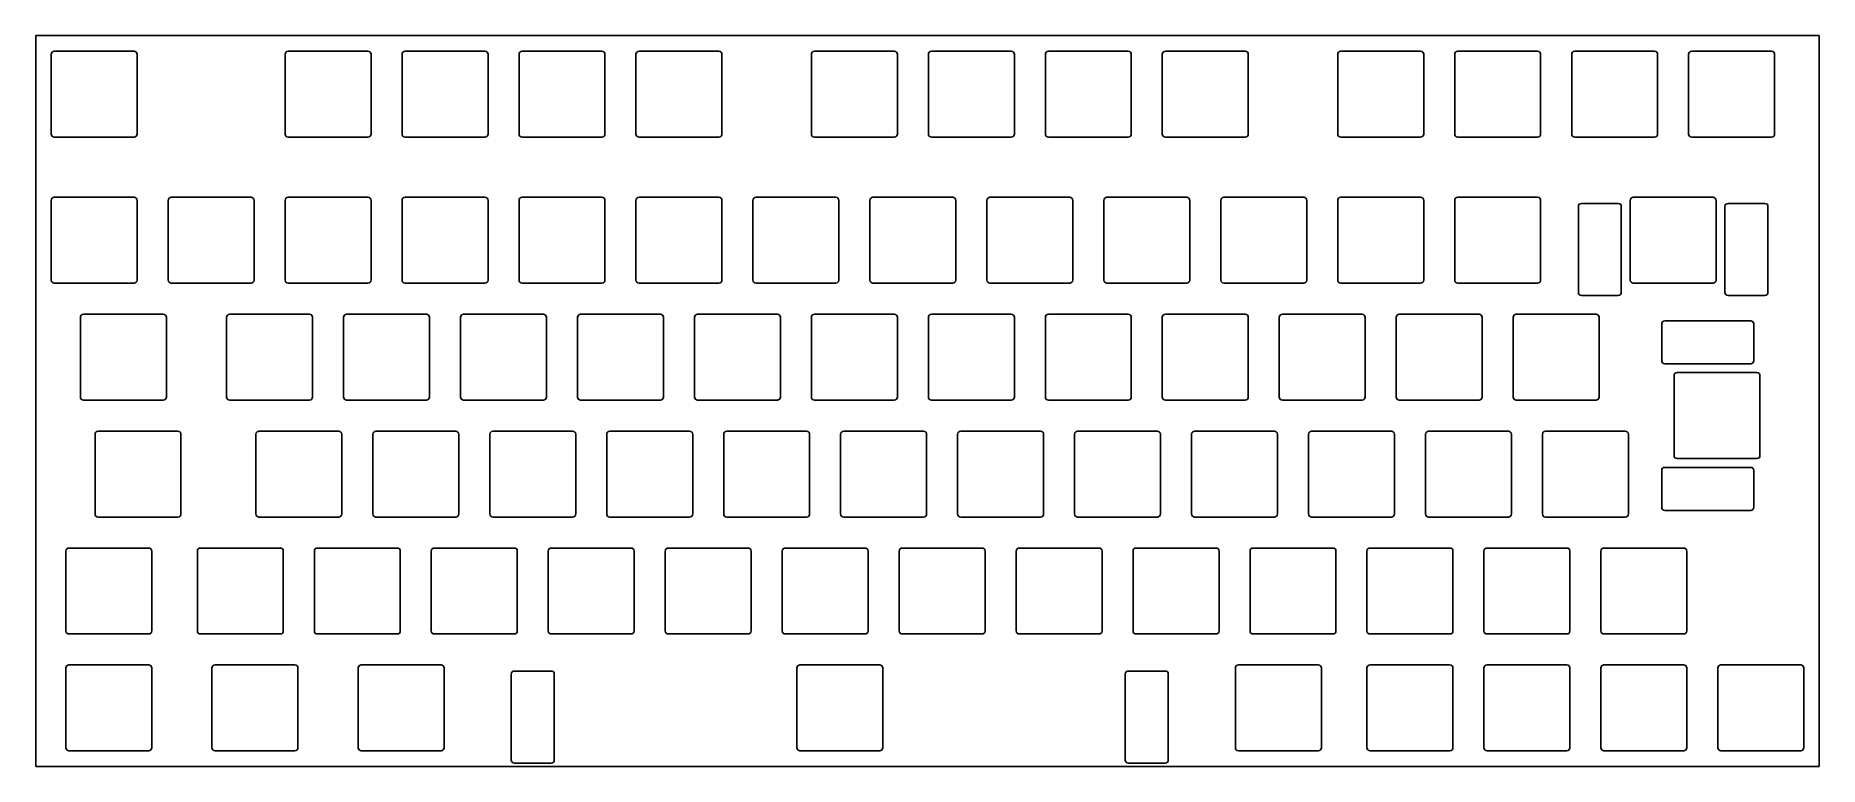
# Model space of a CAD drawing. Header units: millimetres. Extents: x 0 to 291, y -119 to 0.
import ezdxf

# ---------------------------------------------------------------- set-up
doc = ezdxf.new("R2010")
doc.units = ezdxf.units.MM

msp = doc.modelspace()

# ---------------------------------------------------------------- linework, layer by layer
for p, q in [((0, 0), (290.5125, 0)), ((0, 0), (0, -119.0625)), ((290.5125, 0), (290.5125, -119.0625)), ((3.025, -2.525), (16.025, -2.525)), ((41.125, -2.525), (54.125, -2.525)), ((60.175, -2.525), (73.175, -2.525)), ((79.225, -2.525), (92.225, -2.525)), ((98.275, -2.525), (111.275, -2.525)), ((126.85, -2.525), (139.85, -2.525)), ((145.9, -2.525), (158.9, -2.525)), ((164.95, -2.525), (177.95, -2.525)), ((184, -2.525), (197, -2.525)), ((212.575, -2.525), (225.575, -2.525)), ((231.625, -2.525), (244.625, -2.525)), ((250.675, -2.525), (263.675, -2.525)), ((269.725, -2.525), (282.725, -2.525)), ((2.525, -3.025), (2.525, -16.025)), ((16.525, -3.025), (16.525, -16.025)), ((40.625, -3.025), (40.625, -16.025)), ((54.625, -3.025), (54.625, -16.025)), ((59.675, -3.025), (59.675, -16.025)), ((73.675, -3.025), (73.675, -16.025)), ((78.725, -3.025), (78.725, -16.025)), ((92.725, -3.025), (92.725, -16.025)), ((97.775, -3.025), (97.775, -16.025)), ((111.775, -3.025), (111.775, -16.025)), ((126.35, -3.025), (126.35, -16.025)), ((140.35, -3.025), (140.35, -16.025)), ((145.4, -3.025), (145.4, -16.025)), ((159.4, -3.025), (159.4, -16.025)), ((164.45, -3.025), (164.45, -16.025)), ((178.45, -3.025), (178.45, -16.025)), ((183.5, -3.025), (183.5, -16.025)), ((197.5, -3.025), (197.5, -16.025)), ((212.075, -3.025), (212.075, -16.025)), ((226.075, -3.025), (226.075, -16.025)), ((231.125, -3.025), (231.125, -16.025)), ((245.125, -3.025), (245.125, -16.025)), ((250.175, -3.025), (250.175, -16.025)), ((264.175, -3.025), (264.175, -16.025)), ((269.225, -3.025), (269.225, -16.025)), ((283.225, -3.025), (283.225, -16.025)), ((3.025, -16.525), (16.025, -16.525)), ((41.125, -16.525), (54.125, -16.525)), ((60.175, -16.525), (73.175, -16.525)), ((79.225, -16.525), (92.225, -16.525)), ((98.275, -16.525), (111.275, -16.525)), ((126.85, -16.525), (139.85, -16.525)), ((145.9, -16.525), (158.9, -16.525)), ((164.95, -16.525), (177.95, -16.525)), ((184, -16.525), (197, -16.525)), ((212.575, -16.525), (225.575, -16.525)), ((231.625, -16.525), (244.625, -16.525)), ((250.675, -16.525), (263.675, -16.525)), ((269.725, -16.525), (282.725, -16.525)), ((2.525, -26.8375), (2.525, -39.8375)), ((3.025, -26.3375), (16.025, -26.3375)), ((16.525, -26.8375), (16.525, -39.8375)), ((21.575, -26.8375), (21.575, -39.8375)), ((22.075, -26.3375), (35.075, -26.3375)), ((35.575, -26.8375), (35.575, -39.8375)), ((40.625, -26.8375), (40.625, -39.8375)), ((41.125, -26.3375), (54.125, -26.3375)), ((54.625, -26.8375), (54.625, -39.8375)), ((59.675, -26.8375), (59.675, -39.8375)), ((60.175, -26.3375), (73.175, -26.3375)), ((73.675, -26.8375), (73.675, -39.8375)), ((78.725, -26.8375), (78.725, -39.8375)), ((79.225, -26.3375), (92.225, -26.3375)), ((92.725, -26.8375), (92.725, -39.8375)), ((97.775, -26.8375), (97.775, -39.8375)), ((98.275, -26.3375), (111.275, -26.3375)), ((111.775, -26.8375), (111.775, -39.8375)), ((116.825, -26.8375), (116.825, -39.8375)), ((117.325, -26.3375), (130.325, -26.3375)), ((130.825, -26.8375), (130.825, -39.8375)), ((135.875, -26.8375), (135.875, -39.8375)), ((136.375, -26.3375), (149.375, -26.3375)), ((149.875, -26.8375), (149.875, -39.8375)), ((154.925, -26.8375), (154.925, -39.8375)), ((155.425, -26.3375), (168.425, -26.3375)), ((168.925, -26.8375), (168.925, -39.8375)), ((173.975, -26.8375), (173.975, -39.8375)), ((174.475, -26.3375), (187.475, -26.3375)), ((187.975, -26.8375), (187.975, -39.8375)), ((193.025, -26.8375), (193.025, -39.8375)), ((193.525, -26.3375), (206.525, -26.3375)), ((207.025, -26.8375), (207.025, -39.8375)), ((212.075, -26.8375), (212.075, -39.8375)), ((212.575, -26.3375), (225.575, -26.3375)), ((226.075, -26.8375), (226.075, -39.8375)), ((231.125, -26.8375), (231.125, -39.8375)), ((231.625, -26.3375), (244.625, -26.3375)), ((245.125, -26.8375), (245.125, -39.8375)), ((251.262, -27.8375), (251.262, -41.8375)), ((251.762, -27.3375), (257.762, -27.3375)), ((258.262, -27.8375), (258.262, -41.8375)), ((259.7, -26.8375), (259.7, -39.8375)), ((260.2, -26.3375), (273.2, -26.3375)), ((273.7, -26.8375), (273.7, -39.8375)), ((275.138, -27.8375), (275.138, -41.8375)), ((275.638, -27.3375), (281.638, -27.3375)), ((282.138, -27.8375), (282.138, -41.8375)), ((3.025, -40.3375), (16.025, -40.3375)), ((22.075, -40.3375), (35.075, -40.3375)), ((41.125, -40.3375), (54.125, -40.3375)), ((60.175, -40.3375), (73.175, -40.3375)), ((79.225, -40.3375), (92.225, -40.3375)), ((98.275, -40.3375), (111.275, -40.3375)), ((117.325, -40.3375), (130.325, -40.3375)), ((136.375, -40.3375), (149.375, -40.3375)), ((155.425, -40.3375), (168.425, -40.3375)), ((174.475, -40.3375), (187.475, -40.3375)), ((193.525, -40.3375), (206.525, -40.3375)), ((212.575, -40.3375), (225.575, -40.3375)), ((231.625, -40.3375), (244.625, -40.3375)), ((260.2, -40.3375), (273.2, -40.3375)), ((251.762, -42.3375), (257.762, -42.3375)), ((275.638, -42.3375), (281.638, -42.3375)), ((7.2875, -45.8875), (7.2875, -58.8875)), ((7.7875, -45.3875), (20.7875, -45.3875)), ((21.2875, -45.8875), (21.2875, -58.8875)), ((31.1, -45.8875), (31.1, -58.8875)), ((31.6, -45.3875), (44.6, -45.3875)), ((45.1, -45.8875), (45.1, -58.8875)), ((50.15, -45.8875), (50.15, -58.8875)), ((50.65, -45.3875), (63.65, -45.3875)), ((64.15, -45.8875), (64.15, -58.8875)), ((69.2, -45.8875), (69.2, -58.8875)), ((69.7, -45.3875), (82.7, -45.3875)), ((83.2, -45.8875), (83.2, -58.8875)), ((88.25, -45.8875), (88.25, -58.8875)), ((88.75, -45.3875), (101.75, -45.3875)), ((102.25, -45.8875), (102.25, -58.8875)), ((107.3, -45.8875), (107.3, -58.8875)), ((107.8, -45.3875), (120.8, -45.3875)), ((121.3, -45.8875), (121.3, -58.8875)), ((126.35, -45.8875), (126.35, -58.8875)), ((126.85, -45.3875), (139.85, -45.3875)), ((140.35, -45.8875), (140.35, -58.8875)), ((145.4, -45.8875), (145.4, -58.8875)), ((145.9, -45.3875), (158.9, -45.3875)), ((159.4, -45.8875), (159.4, -58.8875)), ((164.45, -45.8875), (164.45, -58.8875)), ((164.95, -45.3875), (177.95, -45.3875)), ((178.45, -45.8875), (178.45, -58.8875)), ((183.5, -45.8875), (183.5, -58.8875)), ((184, -45.3875), (197, -45.3875)), ((197.5, -45.8875), (197.5, -58.8875)), ((202.55, -45.8875), (202.55, -58.8875)), ((203.05, -45.3875), (216.05, -45.3875)), ((216.55, -45.8875), (216.55, -58.8875)), ((221.6, -45.8875), (221.6, -58.8875)), ((222.1, -45.3875), (235.1, -45.3875)), ((235.6, -45.8875), (235.6, -58.8875)), ((240.65, -45.8875), (240.65, -58.8875)), ((241.15, -45.3875), (254.15, -45.3875)), ((254.65, -45.8875), (254.65, -58.8875)), ((279.34375, -46.4745), (265.34375, -46.4745)), ((264.84375, -46.9745), (264.84375, -52.9745)), ((279.84375, -46.9745), (279.84375, -52.9745)), ((279.34375, -53.4745), (265.34375, -53.4745)), ((280.34375, -54.9125), (267.34375, -54.9125)), ((266.84375, -55.4125), (266.84375, -68.4125)), ((280.84375, -55.4125), (280.84375, -68.4125)), ((7.7875, -59.3875), (20.7875, -59.3875)), ((31.6, -59.3875), (44.6, -59.3875)), ((50.65, -59.3875), (63.65, -59.3875)), ((69.7, -59.3875), (82.7, -59.3875)), ((88.75, -59.3875), (101.75, -59.3875)), ((107.8, -59.3875), (120.8, -59.3875)), ((126.85, -59.3875), (139.85, -59.3875)), ((145.9, -59.3875), (158.9, -59.3875)), ((164.95, -59.3875), (177.95, -59.3875)), ((184, -59.3875), (197, -59.3875)), ((203.05, -59.3875), (216.05, -59.3875)), ((222.1, -59.3875), (235.1, -59.3875)), ((241.15, -59.3875), (254.15, -59.3875)), ((9.66875, -64.9375), (9.66875, -77.9375)), ((10.16875, -64.4375), (23.16875, -64.4375)), ((23.66875, -64.9375), (23.66875, -77.9375)), ((35.8625, -64.9375), (35.8625, -77.9375)), ((36.3625, -64.4375), (49.3625, -64.4375)), ((49.8625, -64.9375), (49.8625, -77.9375)), ((54.9125, -64.9375), (54.9125, -77.9375)), ((55.4125, -64.4375), (68.4125, -64.4375)), ((68.9125, -64.9375), (68.9125, -77.9375)), ((73.9625, -64.9375), (73.9625, -77.9375)), ((74.4625, -64.4375), (87.4625, -64.4375)), ((87.9625, -64.9375), (87.9625, -77.9375)), ((93.0125, -64.9375), (93.0125, -77.9375)), ((93.5125, -64.4375), (106.5125, -64.4375)), ((107.0125, -64.9375), (107.0125, -77.9375)), ((112.0625, -64.9375), (112.0625, -77.9375)), ((112.5625, -64.4375), (125.5625, -64.4375)), ((126.0625, -64.9375), (126.0625, -77.9375)), ((131.1125, -64.9375), (131.1125, -77.9375)), ((131.6125, -64.4375), (144.6125, -64.4375)), ((145.1125, -64.9375), (145.1125, -77.9375)), ((150.1625, -64.9375), (150.1625, -77.9375)), ((150.6625, -64.4375), (163.6625, -64.4375)), ((164.1625, -64.9375), (164.1625, -77.9375)), ((169.2125, -64.9375), (169.2125, -77.9375)), ((169.7125, -64.4375), (182.7125, -64.4375)), ((183.2125, -64.9375), (183.2125, -77.9375)), ((188.2625, -64.9375), (188.2625, -77.9375)), ((188.7625, -64.4375), (201.7625, -64.4375)), ((202.2625, -64.9375), (202.2625, -77.9375)), ((207.3125, -64.9375), (207.3125, -77.9375)), ((207.8125, -64.4375), (220.8125, -64.4375)), ((221.3125, -64.9375), (221.3125, -77.9375)), ((226.3625, -64.9375), (226.3625, -77.9375)), ((226.8625, -64.4375), (239.8625, -64.4375)), ((240.3625, -64.9375), (240.3625, -77.9375)), ((245.4125, -64.9375), (245.4125, -77.9375)), ((245.9125, -64.4375), (258.9125, -64.4375)), ((259.4125, -64.9375), (259.4125, -77.9375)), ((280.34375, -68.9125), (267.34375, -68.9125)), ((264.84375, -70.8505), (264.84375, -76.8505)), ((279.34375, -70.3505), (265.34375, -70.3505)), ((279.84375, -70.8505), (279.84375, -76.8505)), ((10.16875, -78.4375), (23.16875, -78.4375)), ((36.3625, -78.4375), (49.3625, -78.4375)), ((55.4125, -78.4375), (68.4125, -78.4375)), ((74.4625, -78.4375), (87.4625, -78.4375)), ((93.5125, -78.4375), (106.5125, -78.4375)), ((112.5625, -78.4375), (125.5625, -78.4375)), ((131.6125, -78.4375), (144.6125, -78.4375)), ((150.6625, -78.4375), (163.6625, -78.4375)), ((169.7125, -78.4375), (182.7125, -78.4375)), ((188.7625, -78.4375), (201.7625, -78.4375)), ((207.8125, -78.4375), (220.8125, -78.4375)), ((226.8625, -78.4375), (239.8625, -78.4375)), ((245.9125, -78.4375), (258.9125, -78.4375)), ((279.34375, -77.3505), (265.34375, -77.3505)), ((4.90625, -83.9875), (4.90625, -96.9875)), ((5.40625, -83.4875), (18.40625, -83.4875)), ((18.90625, -83.9875), (18.90625, -96.9875)), ((26.3375, -83.9875), (26.3375, -96.9875)), ((26.8375, -83.4875), (39.8375, -83.4875)), ((40.3375, -83.9875), (40.3375, -96.9875)), ((45.3875, -83.9875), (45.3875, -96.9875)), ((45.8875, -83.4875), (58.8875, -83.4875)), ((59.3875, -83.9875), (59.3875, -96.9875)), ((64.4375, -83.9875), (64.4375, -96.9875)), ((64.9375, -83.4875), (77.9375, -83.4875)), ((78.4375, -83.9875), (78.4375, -96.9875)), ((83.4875, -83.9875), (83.4875, -96.9875)), ((83.9875, -83.4875), (96.9875, -83.4875)), ((97.4875, -83.9875), (97.4875, -96.9875)), ((102.5375, -83.9875), (102.5375, -96.9875)), ((103.0375, -83.4875), (116.0375, -83.4875)), ((116.5375, -83.9875), (116.5375, -96.9875)), ((121.5875, -83.9875), (121.5875, -96.9875)), ((122.0875, -83.4875), (135.0875, -83.4875)), ((135.5875, -83.9875), (135.5875, -96.9875)), ((140.6375, -83.9875), (140.6375, -96.9875)), ((141.1375, -83.4875), (154.1375, -83.4875)), ((154.6375, -83.9875), (154.6375, -96.9875)), ((159.6875, -83.9875), (159.6875, -96.9875)), ((160.1875, -83.4875), (173.1875, -83.4875)), ((173.6875, -83.9875), (173.6875, -96.9875)), ((178.7375, -83.9875), (178.7375, -96.9875)), ((179.2375, -83.4875), (192.2375, -83.4875)), ((192.7375, -83.9875), (192.7375, -96.9875)), ((197.7875, -83.9875), (197.7875, -96.9875)), ((198.2875, -83.4875), (211.2875, -83.4875)), ((211.7875, -83.9875), (211.7875, -96.9875)), ((216.8375, -83.9875), (216.8375, -96.9875)), ((217.3375, -83.4875), (230.3375, -83.4875)), ((230.8375, -83.9875), (230.8375, -96.9875)), ((235.8875, -83.9875), (235.8875, -96.9875)), ((236.3875, -83.4875), (249.3875, -83.4875)), ((249.8875, -83.9875), (249.8875, -96.9875)), ((254.9375, -83.9875), (254.9375, -96.9875)), ((255.4375, -83.4875), (268.4375, -83.4875)), ((268.9375, -83.9875), (268.9375, -96.9875)), ((5.40625, -97.4875), (18.40625, -97.4875)), ((26.8375, -97.4875), (39.8375, -97.4875)), ((45.8875, -97.4875), (58.8875, -97.4875)), ((64.9375, -97.4875), (77.9375, -97.4875)), ((83.9875, -97.4875), (96.9875, -97.4875)), ((103.0375, -97.4875), (116.0375, -97.4875)), ((122.0875, -97.4875), (135.0875, -97.4875)), ((141.1375, -97.4875), (154.1375, -97.4875)), ((160.1875, -97.4875), (173.1875, -97.4875)), ((179.2375, -97.4875), (192.2375, -97.4875)), ((198.2875, -97.4875), (211.2875, -97.4875)), ((217.3375, -97.4875), (230.3375, -97.4875)), ((236.3875, -97.4875), (249.3875, -97.4875)), ((255.4375, -97.4875), (268.4375, -97.4875)), ((4.90625, -103.0375), (4.90625, -116.0375)), ((5.40625, -102.5375), (18.40625, -102.5375)), ((18.90625, -103.0375), (18.90625, -116.0375)), ((28.71875, -103.0375), (28.71875, -116.0375)), ((29.21875, -102.5375), (42.21875, -102.5375)), ((42.71875, -103.0375), (42.71875, -116.0375)), ((52.53125, -103.0375), (52.53125, -116.0375)), ((53.03125, -102.5375), (66.03125, -102.5375)), ((66.53125, -103.0375), (66.53125, -116.0375)), ((77.46875, -104.0375), (77.46875, -118.0375)), ((77.96875, -103.5375), (83.96875, -103.5375)), ((84.46875, -104.0375), (84.46875, -118.0375)), ((123.96875, -103.0375), (123.96875, -116.0375)), ((124.46875, -102.5375), (137.46875, -102.5375)), ((137.96875, -103.0375), (137.96875, -116.0375)), ((177.46875, -104.0375), (177.46875, -118.0375)), ((177.96875, -103.5375), (183.96875, -103.5375)), ((184.46875, -104.0375), (184.46875, -118.0375)), ((195.40625, -103.0375), (195.40625, -116.0375)), ((195.90625, -102.5375), (208.90625, -102.5375)), ((209.40625, -103.0375), (209.40625, -116.0375)), ((216.8375, -103.0375), (216.8375, -116.0375)), ((217.3375, -102.5375), (230.3375, -102.5375)), ((230.8375, -103.0375), (230.8375, -116.0375)), ((235.8875, -103.0375), (235.8875, -116.0375)), ((236.3875, -102.5375), (249.3875, -102.5375)), ((249.8875, -103.0375), (249.8875, -116.0375)), ((254.9375, -103.0375), (254.9375, -116.0375)), ((255.4375, -102.5375), (268.4375, -102.5375)), ((268.9375, -103.0375), (268.9375, -116.0375)), ((273.9875, -103.0375), (273.9875, -116.0375)), ((274.4875, -102.5375), (287.4875, -102.5375)), ((287.9875, -103.0375), (287.9875, -116.0375)), ((0, -119.0625), (290.5125, -119.0625)), ((5.40625, -116.5375), (18.40625, -116.5375)), ((29.21875, -116.5375), (42.21875, -116.5375)), ((53.03125, -116.5375), (66.03125, -116.5375)), ((77.96875, -118.5375), (83.96875, -118.5375)), ((124.46875, -116.5375), (137.46875, -116.5375)), ((177.96875, -118.5375), (183.96875, -118.5375)), ((195.90625, -116.5375), (208.90625, -116.5375)), ((217.3375, -116.5375), (230.3375, -116.5375)), ((236.3875, -116.5375), (249.3875, -116.5375)), ((255.4375, -116.5375), (268.4375, -116.5375)), ((274.4875, -116.5375), (287.4875, -116.5375))]:
    msp.add_line(p, q)
for centre, start, end in [((3.025, -3.025), 90, 180), ((16.025, -3.025), 0, 90), ((41.125, -3.025), 90, 180), ((54.125, -3.025), 0, 90), ((60.175, -3.025), 90, 180), ((73.175, -3.025), 0, 90), ((79.225, -3.025), 90, 180), ((92.225, -3.025), 0, 90), ((98.275, -3.025), 90, 180), ((111.275, -3.025), 0, 90), ((126.85, -3.025), 90, 180), ((139.85, -3.025), 0, 90), ((145.9, -3.025), 90, 180), ((158.9, -3.025), 0, 90), ((164.95, -3.025), 90, 180), ((177.95, -3.025), 0, 90), ((184, -3.025), 90, 180), ((197, -3.025), 0, 90), ((212.575, -3.025), 90, 180), ((225.575, -3.025), 0, 90), ((231.625, -3.025), 90, 180), ((244.625, -3.025), 0, 90), ((250.675, -3.025), 90, 180), ((263.675, -3.025), 0, 90), ((269.725, -3.025), 90, 180), ((282.725, -3.025), 0, 90), ((3.025, -16.025), 180, 270), ((16.025, -16.025), 270, 360), ((41.125, -16.025), 180, 270), ((54.125, -16.025), 270, 360), ((60.175, -16.025), 180, 270), ((73.175, -16.025), 270, 360), ((79.225, -16.025), 180, 270), ((92.225, -16.025), 270, 360), ((98.275, -16.025), 180, 270), ((111.275, -16.025), 270, 360), ((126.85, -16.025), 180, 270), ((139.85, -16.025), 270, 360), ((145.9, -16.025), 180, 270), ((158.9, -16.025), 270, 360), ((164.95, -16.025), 180, 270), ((177.95, -16.025), 270, 360), ((184, -16.025), 180, 270), ((197, -16.025), 270, 360), ((212.575, -16.025), 180, 270), ((225.575, -16.025), 270, 360), ((231.625, -16.025), 180, 270), ((244.625, -16.025), 270, 360), ((250.675, -16.025), 180, 270), ((263.675, -16.025), 270, 360), ((269.725, -16.025), 180, 270), ((282.725, -16.025), 270, 360), ((3.025, -26.8375), 90, 180), ((16.025, -26.8375), 0, 90), ((22.075, -26.8375), 90, 180), ((35.075, -26.8375), 0, 90), ((41.125, -26.8375), 90, 180), ((54.125, -26.8375), 0, 90), ((60.175, -26.8375), 90, 180), ((73.175, -26.8375), 0, 90), ((79.225, -26.8375), 90, 180), ((92.225, -26.8375), 0, 90), ((98.275, -26.8375), 90, 180), ((111.275, -26.8375), 0, 90), ((117.325, -26.8375), 90, 180), ((130.325, -26.8375), 0, 90), ((136.375, -26.8375), 90, 180), ((149.375, -26.8375), 0, 90), ((155.425, -26.8375), 90, 180), ((168.425, -26.8375), 0, 90), ((174.475, -26.8375), 90, 180), ((187.475, -26.8375), 0, 90), ((193.525, -26.8375), 90, 180), ((206.525, -26.8375), 0, 90), ((212.575, -26.8375), 90, 180), ((225.575, -26.8375), 0, 90), ((231.625, -26.8375), 90, 180), ((244.625, -26.8375), 0, 90), ((251.762, -27.8375), 90, 180), ((257.762, -27.8375), 0, 90), ((260.2, -26.8375), 90, 180), ((273.2, -26.8375), 0, 90), ((275.638, -27.8375), 90, 180), ((281.638, -27.8375), 0, 90), ((3.025, -39.8375), 180, 270), ((16.025, -39.8375), 270, 360), ((22.075, -39.8375), 180, 270), ((35.075, -39.8375), 270, 360), ((41.125, -39.8375), 180, 270), ((54.125, -39.8375), 270, 360), ((60.175, -39.8375), 180, 270), ((73.175, -39.8375), 270, 360), ((79.225, -39.8375), 180, 270), ((92.225, -39.8375), 270, 360), ((98.275, -39.8375), 180, 270), ((111.275, -39.8375), 270, 360), ((117.325, -39.8375), 180, 270), ((130.325, -39.8375), 270, 360), ((136.375, -39.8375), 180, 270), ((149.375, -39.8375), 270, 360), ((155.425, -39.8375), 180, 270), ((168.425, -39.8375), 270, 360), ((174.475, -39.8375), 180, 270), ((187.475, -39.8375), 270, 360), ((193.525, -39.8375), 180, 270), ((206.525, -39.8375), 270, 360), ((212.575, -39.8375), 180, 270), ((225.575, -39.8375), 270, 360), ((231.625, -39.8375), 180, 270), ((244.625, -39.8375), 270, 360), ((260.2, -39.8375), 180, 270), ((273.2, -39.8375), 270, 360), ((251.762, -41.8375), 180, 270), ((257.762, -41.8375), 270, 360), ((275.638, -41.8375), 180, 270), ((281.638, -41.8375), 270, 360), ((7.7875, -45.8875), 90, 180), ((20.7875, -45.8875), 0, 90), ((31.6, -45.8875), 90, 180), ((44.6, -45.8875), 0, 90), ((50.65, -45.8875), 90, 180), ((63.65, -45.8875), 0, 90), ((69.7, -45.8875), 90, 180), ((82.7, -45.8875), 0, 90), ((88.75, -45.8875), 90, 180), ((101.75, -45.8875), 0, 90), ((107.8, -45.8875), 90, 180), ((120.8, -45.8875), 0, 90), ((126.85, -45.8875), 90, 180), ((139.85, -45.8875), 0, 90), ((145.9, -45.8875), 90, 180), ((158.9, -45.8875), 0, 90), ((164.95, -45.8875), 90, 180), ((177.95, -45.8875), 0, 90), ((184, -45.8875), 90, 180), ((197, -45.8875), 0, 90), ((203.05, -45.8875), 90, 180), ((216.05, -45.8875), 0, 90), ((222.1, -45.8875), 90, 180), ((235.1, -45.8875), 0, 90), ((241.15, -45.8875), 90, 180), ((254.15, -45.8875), 0, 90), ((265.34375, -46.9745), 90, 180), ((279.34375, -46.9745), 0, 90), ((265.34375, -52.9745), 180, 270), ((267.34375, -55.4125), 90, 180), ((279.34375, -52.9745), -90, 0), ((280.34375, -55.4125), 0, 90), ((7.7875, -58.8875), 180, 270), ((20.7875, -58.8875), 270, 360), ((31.6, -58.8875), 180, 270), ((44.6, -58.8875), 270, 360), ((50.65, -58.8875), 180, 270), ((63.65, -58.8875), 270, 360), ((69.7, -58.8875), 180, 270), ((82.7, -58.8875), 270, 360), ((88.75, -58.8875), 180, 270), ((101.75, -58.8875), 270, 360), ((107.8, -58.8875), 180, 270), ((120.8, -58.8875), 270, 360), ((126.85, -58.8875), 180, 270), ((139.85, -58.8875), 270, 360), ((145.9, -58.8875), 180, 270), ((158.9, -58.8875), 270, 360), ((164.95, -58.8875), 180, 270), ((177.95, -58.8875), 270, 360), ((184, -58.8875), 180, 270), ((197, -58.8875), 270, 360), ((203.05, -58.8875), 180, 270), ((216.05, -58.8875), 270, 360), ((222.1, -58.8875), 180, 270), ((235.1, -58.8875), 270, 360), ((241.15, -58.8875), 180, 270), ((254.15, -58.8875), 270, 360), ((10.16875, -64.9375), 90, 180), ((23.16875, -64.9375), 0, 90), ((36.3625, -64.9375), 90, 180), ((49.3625, -64.9375), 0, 90), ((55.4125, -64.9375), 90, 180), ((68.4125, -64.9375), 0, 90), ((74.4625, -64.9375), 90, 180), ((87.4625, -64.9375), 0, 90), ((93.5125, -64.9375), 90, 180), ((106.5125, -64.9375), 0, 90), ((112.5625, -64.9375), 90, 180), ((125.5625, -64.9375), 0, 90), ((131.6125, -64.9375), 90, 180), ((144.6125, -64.9375), 0, 90), ((150.6625, -64.9375), 90, 180), ((163.6625, -64.9375), 0, 90), ((169.7125, -64.9375), 90, 180), ((182.7125, -64.9375), 0, 90), ((188.7625, -64.9375), 90, 180), ((201.7625, -64.9375), 0, 90), ((207.8125, -64.9375), 90, 180), ((220.8125, -64.9375), 0, 90), ((226.8625, -64.9375), 90, 180), ((239.8625, -64.9375), 0, 90), ((245.9125, -64.9375), 90, 180), ((258.9125, -64.9375), 0, 90), ((267.34375, -68.4125), 180, 270), ((280.34375, -68.4125), -90, 0), ((265.34375, -70.8505), 90, 180), ((279.34375, -70.8505), 0, 90), ((10.16875, -77.9375), 180, 270), ((23.16875, -77.9375), 270, 360), ((36.3625, -77.9375), 180, 270), ((49.3625, -77.9375), 270, 360), ((55.4125, -77.9375), 180, 270), ((68.4125, -77.9375), 270, 360), ((74.4625, -77.9375), 180, 270), ((87.4625, -77.9375), 270, 360), ((93.5125, -77.9375), 180, 270), ((106.5125, -77.9375), 270, 360), ((112.5625, -77.9375), 180, 270), ((125.5625, -77.9375), 270, 360), ((131.6125, -77.9375), 180, 270), ((144.6125, -77.9375), 270, 360), ((150.6625, -77.9375), 180, 270), ((163.6625, -77.9375), 270, 360), ((169.7125, -77.9375), 180, 270), ((182.7125, -77.9375), 270, 360), ((188.7625, -77.9375), 180, 270), ((201.7625, -77.9375), 270, 360), ((207.8125, -77.9375), 180, 270), ((220.8125, -77.9375), 270, 360), ((226.8625, -77.9375), 180, 270), ((239.8625, -77.9375), 270, 360), ((245.9125, -77.9375), 180, 270), ((258.9125, -77.9375), 270, 360), ((265.34375, -76.8505), 180, 270), ((279.34375, -76.8505), -90, 0), ((5.40625, -83.9875), 90, 180), ((18.40625, -83.9875), 0, 90), ((26.8375, -83.9875), 90, 180), ((39.8375, -83.9875), 0, 90), ((45.8875, -83.9875), 90, 180), ((58.8875, -83.9875), 0, 90), ((64.9375, -83.9875), 90, 180), ((77.9375, -83.9875), 0, 90), ((83.9875, -83.9875), 90, 180), ((96.9875, -83.9875), 0, 90), ((103.0375, -83.9875), 90, 180), ((116.0375, -83.9875), 0, 90), ((122.0875, -83.9875), 90, 180), ((135.0875, -83.9875), 0, 90), ((141.1375, -83.9875), 90, 180), ((154.1375, -83.9875), 0, 90), ((160.1875, -83.9875), 90, 180), ((173.1875, -83.9875), 0, 90), ((179.2375, -83.9875), 90, 180), ((192.2375, -83.9875), 0, 90), ((198.2875, -83.9875), 90, 180), ((211.2875, -83.9875), 0, 90), ((217.3375, -83.9875), 90, 180), ((230.3375, -83.9875), 0, 90), ((236.3875, -83.9875), 90, 180), ((249.3875, -83.9875), 0, 90), ((255.4375, -83.9875), 90, 180), ((268.4375, -83.9875), 0, 90), ((5.40625, -96.9875), 180, 270), ((18.40625, -96.9875), 270, 360), ((26.8375, -96.9875), 180, 270), ((39.8375, -96.9875), 270, 360), ((45.8875, -96.9875), 180, 270), ((58.8875, -96.9875), 270, 360), ((64.9375, -96.9875), 180, 270), ((77.9375, -96.9875), 270, 360), ((83.9875, -96.9875), 180, 270), ((96.9875, -96.9875), 270, 360), ((103.0375, -96.9875), 180, 270), ((116.0375, -96.9875), 270, 360), ((122.0875, -96.9875), 180, 270), ((135.0875, -96.9875), 270, 360), ((141.1375, -96.9875), 180, 270), ((154.1375, -96.9875), 270, 360), ((160.1875, -96.9875), 180, 270), ((173.1875, -96.9875), 270, 360), ((179.2375, -96.9875), 180, 270), ((192.2375, -96.9875), 270, 360), ((198.2875, -96.9875), 180, 270), ((211.2875, -96.9875), 270, 360), ((217.3375, -96.9875), 180, 270), ((230.3375, -96.9875), 270, 360), ((236.3875, -96.9875), 180, 270), ((249.3875, -96.9875), 270, 360), ((255.4375, -96.9875), 180, 270), ((268.4375, -96.9875), 270, 360), ((5.40625, -103.0375), 90, 180), ((18.40625, -103.0375), 0, 90), ((29.21875, -103.0375), 90, 180), ((42.21875, -103.0375), 0, 90), ((53.03125, -103.0375), 90, 180), ((66.03125, -103.0375), 0, 90), ((77.96875, -104.0375), 90, 180), ((83.96875, -104.0375), 0, 90), ((124.46875, -103.0375), 90, 180), ((137.46875, -103.0375), 0, 90), ((177.96875, -104.0375), 90, 180), ((183.96875, -104.0375), 0, 90), ((195.90625, -103.0375), 90, 180), ((208.90625, -103.0375), 0, 90), ((217.3375, -103.0375), 90, 180), ((230.3375, -103.0375), 0, 90), ((236.3875, -103.0375), 90, 180), ((249.3875, -103.0375), 0, 90), ((255.4375, -103.0375), 90, 180), ((268.4375, -103.0375), 0, 90), ((274.4875, -103.0375), 90, 180), ((287.4875, -103.0375), 0, 90), ((5.40625, -116.0375), 180, 270), ((18.40625, -116.0375), 270, 360), ((29.21875, -116.0375), 180, 270), ((42.21875, -116.0375), 270, 360), ((53.03125, -116.0375), 180, 270), ((66.03125, -116.0375), 270, 360), ((124.46875, -116.0375), 180, 270), ((137.46875, -116.0375), 270, 360), ((195.90625, -116.0375), 180, 270), ((208.90625, -116.0375), 270, 360), ((217.3375, -116.0375), 180, 270), ((230.3375, -116.0375), 270, 360), ((236.3875, -116.0375), 180, 270), ((249.3875, -116.0375), 270, 360), ((255.4375, -116.0375), 180, 270), ((268.4375, -116.0375), 270, 360), ((274.4875, -116.0375), 180, 270), ((287.4875, -116.0375), 270, 360), ((77.96875, -118.0375), 180, 270), ((83.96875, -118.0375), 270, 360), ((177.96875, -118.0375), 180, 270), ((183.96875, -118.0375), 270, 360)]:
    msp.add_arc(centre, 0.5, start, end)

doc.saveas('drawing.dxf')
